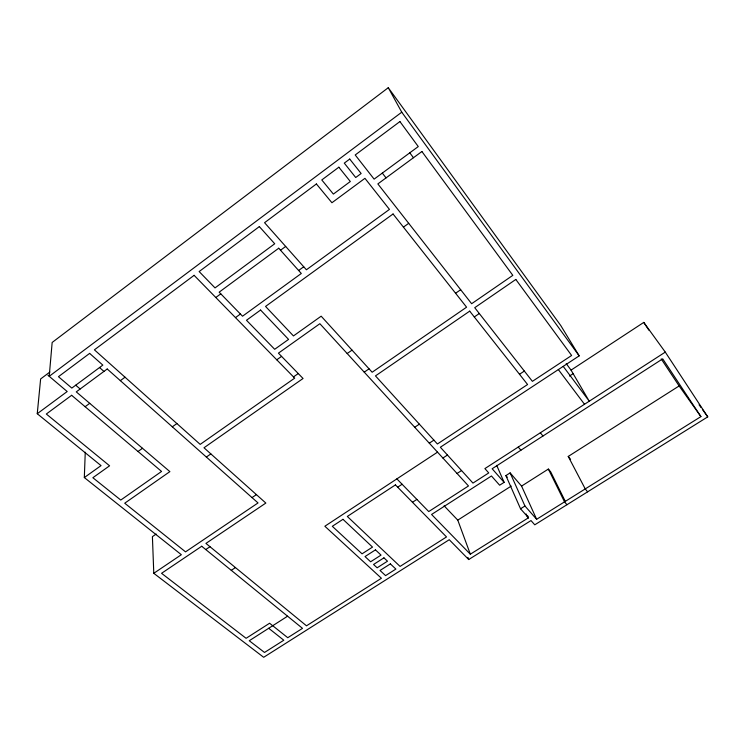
<?xml version="1.0" encoding="UTF-8"?>
<svg xmlns="http://www.w3.org/2000/svg" width="745" height="745" viewBox="0 0 745 745"><rect width="100%" height="100%" fill="white"/><g stroke="black" fill="none" stroke-linecap="round" stroke-linejoin="round"><path stroke-width="1.12" d="M566.219 363.616L571.052 370.116L643.773 322.408L665.285 352.115L707.75 416.865L534.761 524.815L530.999 520.569L468.707 559.542L449.244 539.715L263.674 657.295L153.787 573.305L181.342 554.708L84.325 477.554L85.256 452.206M84.325 477.554L101.041 465.616L37.25 413.717L40.63 378.954L49.887 372.016M388.275 87.705L52.159 342.467L49.217 376.309L401.76 112.197L388.275 87.705L560.789 325.574L579.182 355.859L440.351 447.233L472.963 483.086L488.748 472.926L484.893 468.586L665.285 352.115M37.25 413.717L67.19 391.525L47.931 375.219M215.836 297.488L220.79 293.837M280.52 250.246L285.68 246.446M120.336 380.648L125.039 377.203M85.116 406.705L89.726 403.334M298.624 270.482L303.727 266.766M235.504 317.594L240.412 314.027M403.427 227.123L408.707 223.332M172.319 426.81L176.891 423.56M138.002 451.489L142.5 448.294M276.758 359.798L281.573 356.389M293.483 376.896L298.261 373.552M347.179 353.521L352.031 350.131M206.356 457.048L210.854 453.919M455.586 293.251L460.671 289.721M364.24 372.155L369.054 368.84M156.199 534.053L152.408 536.642L153.787 573.305M474.295 316.96L479.305 313.524M252.006 497.595L256.401 494.624M205.769 549.549L209.997 546.718M414.714 427.257L419.361 424.156M519.507 374.279L524.34 371.066M231.276 570.325L235.439 567.569M429.297 443.173L433.897 440.137M437.529 452.159L324.857 526.231L381.421 578.26L306.502 625.809L205.946 543.403L265.844 503.061L203.99 447.773L303.057 378.488L278.434 353.149L319.866 323.712L468.493 485.964L428.738 511.564L396.871 478.886M397.662 487.183L402.114 484.259M442.903 458.026L447.456 455.046M569.506 376.048L573.389 373.506M412.479 502.27L416.883 499.411M457.058 473.475L461.565 470.551M528.503 517.756L520.541 508.779L505.892 475.599L510.12 472.889L521.575 486.094L536.642 519.293L700.915 416.613L662.705 358.848L492.147 468.754L504.114 482.35L499.644 485.209L491.458 475.981L431.579 514.469L470.328 554.206L528.503 517.756L527.581 515.67M287.579 616.199L249.258 640.737L264.512 652.462L283.798 640.225L268.712 628.277M470.328 554.206L457.775 520.131L511.21 486.085M521.575 486.094L548.357 469.071L550.723 471.92L565.427 501.655M587.619 491.83L585.244 488.916L568.239 456.434L679.133 385.957L700.915 416.613M520.541 508.779L524.946 506.004L536.642 519.293M75.72 385.202L80.153 388.992M99.541 367.536L103.927 371.42M444.104 505.827L457.775 520.131M505.892 475.599L507.308 477.219M566.945 504.728L564.533 501.86L548.357 469.071M518.25 447.047L520.913 450.213M540.349 432.78L542.965 436.002M568.239 456.434L570.568 459.339M382.315 173.082L386.04 177.897M558.35 369.567L584.508 404.274M563.211 366.363L589.258 401.201L571.052 370.116M409.806 152.818L413.456 157.726M401.76 112.197L579.182 355.859M699.08 404.805L701.082 407.59M702.414 409.443L707.75 416.865M661.215 358.922L679.133 385.957M643.773 322.408L648.858 330.147M510.12 472.889L524.946 506.004M526.1 513.938L527.954 518.101M496.701 465.346L504.114 482.35M467.925 557.409L468.707 559.542M89.642 353.391L58.455 376.691L71.827 388.08L102.829 365.106L89.642 353.391M194.138 275.315L94.41 349.833L200.191 444.383L294.694 378.134L194.11 275.333M259.344 226.592L199.148 271.562L215.035 287.905L274.719 243.764L259.344 226.592M316.401 183.959L264.568 222.69L306.4 269.774L389.449 209.401L364.938 178.325L331.925 202.733L316.401 183.959M338.845 167.197L321.784 179.945L333.378 194.082L350.318 181.519L338.845 167.197M349.731 159.058L344.283 163.127L355.719 177.524L361.139 173.511L349.731 159.058M399.916 121.565L355.207 154.969L374.12 179.135L418.271 146.569L399.916 121.565M71.641 395.297L46.32 414.015L109.59 465.802L92.864 477.722L120.774 500.053L161.572 471.445L71.641 395.297M107.215 368.989L76.269 391.87L169.879 471.622L124.722 503.21L185.542 551.868L258.031 502.94L107.215 368.989M278.714 248.225L219.16 292.161L242.525 316.206L301.306 273.48L278.714 248.225M421.903 151.514L377.855 183.913L471.632 303.718L512.821 275.361L421.903 151.514M260.582 310.041L246.483 320.266L274.681 349.293L288.566 339.403L260.582 310.041M393.062 213.983L265.546 306.437L293.456 335.93L321.17 316.187L372.146 372.23L466.584 307.191L393.062 213.983M469.704 311.14L375.471 375.899L437.408 443.992L527.581 384.522L469.704 311.14M515.819 279.45L474.733 307.685L532.396 381.347L571.629 355.477L515.819 279.45M201.718 546.253L161.563 573.305L246.101 638.307L269.597 623.239L287.756 637.711L302.498 628.352L201.718 546.253M342.979 519.312L332.317 526.305L362.051 553.824L372.509 547.091L342.979 519.312M395.427 484.902L347.319 516.462L400.074 566.414L446.516 536.94L395.427 484.902M375.461 549.866L365.022 556.571L370.628 561.767L381.03 555.109L375.461 549.866M383.936 557.837L373.552 564.477L377.147 567.792L387.493 561.19L383.936 557.837M390.361 563.89L380.034 570.465L385.584 575.615L395.884 569.078L390.361 563.89"/></g></svg>
